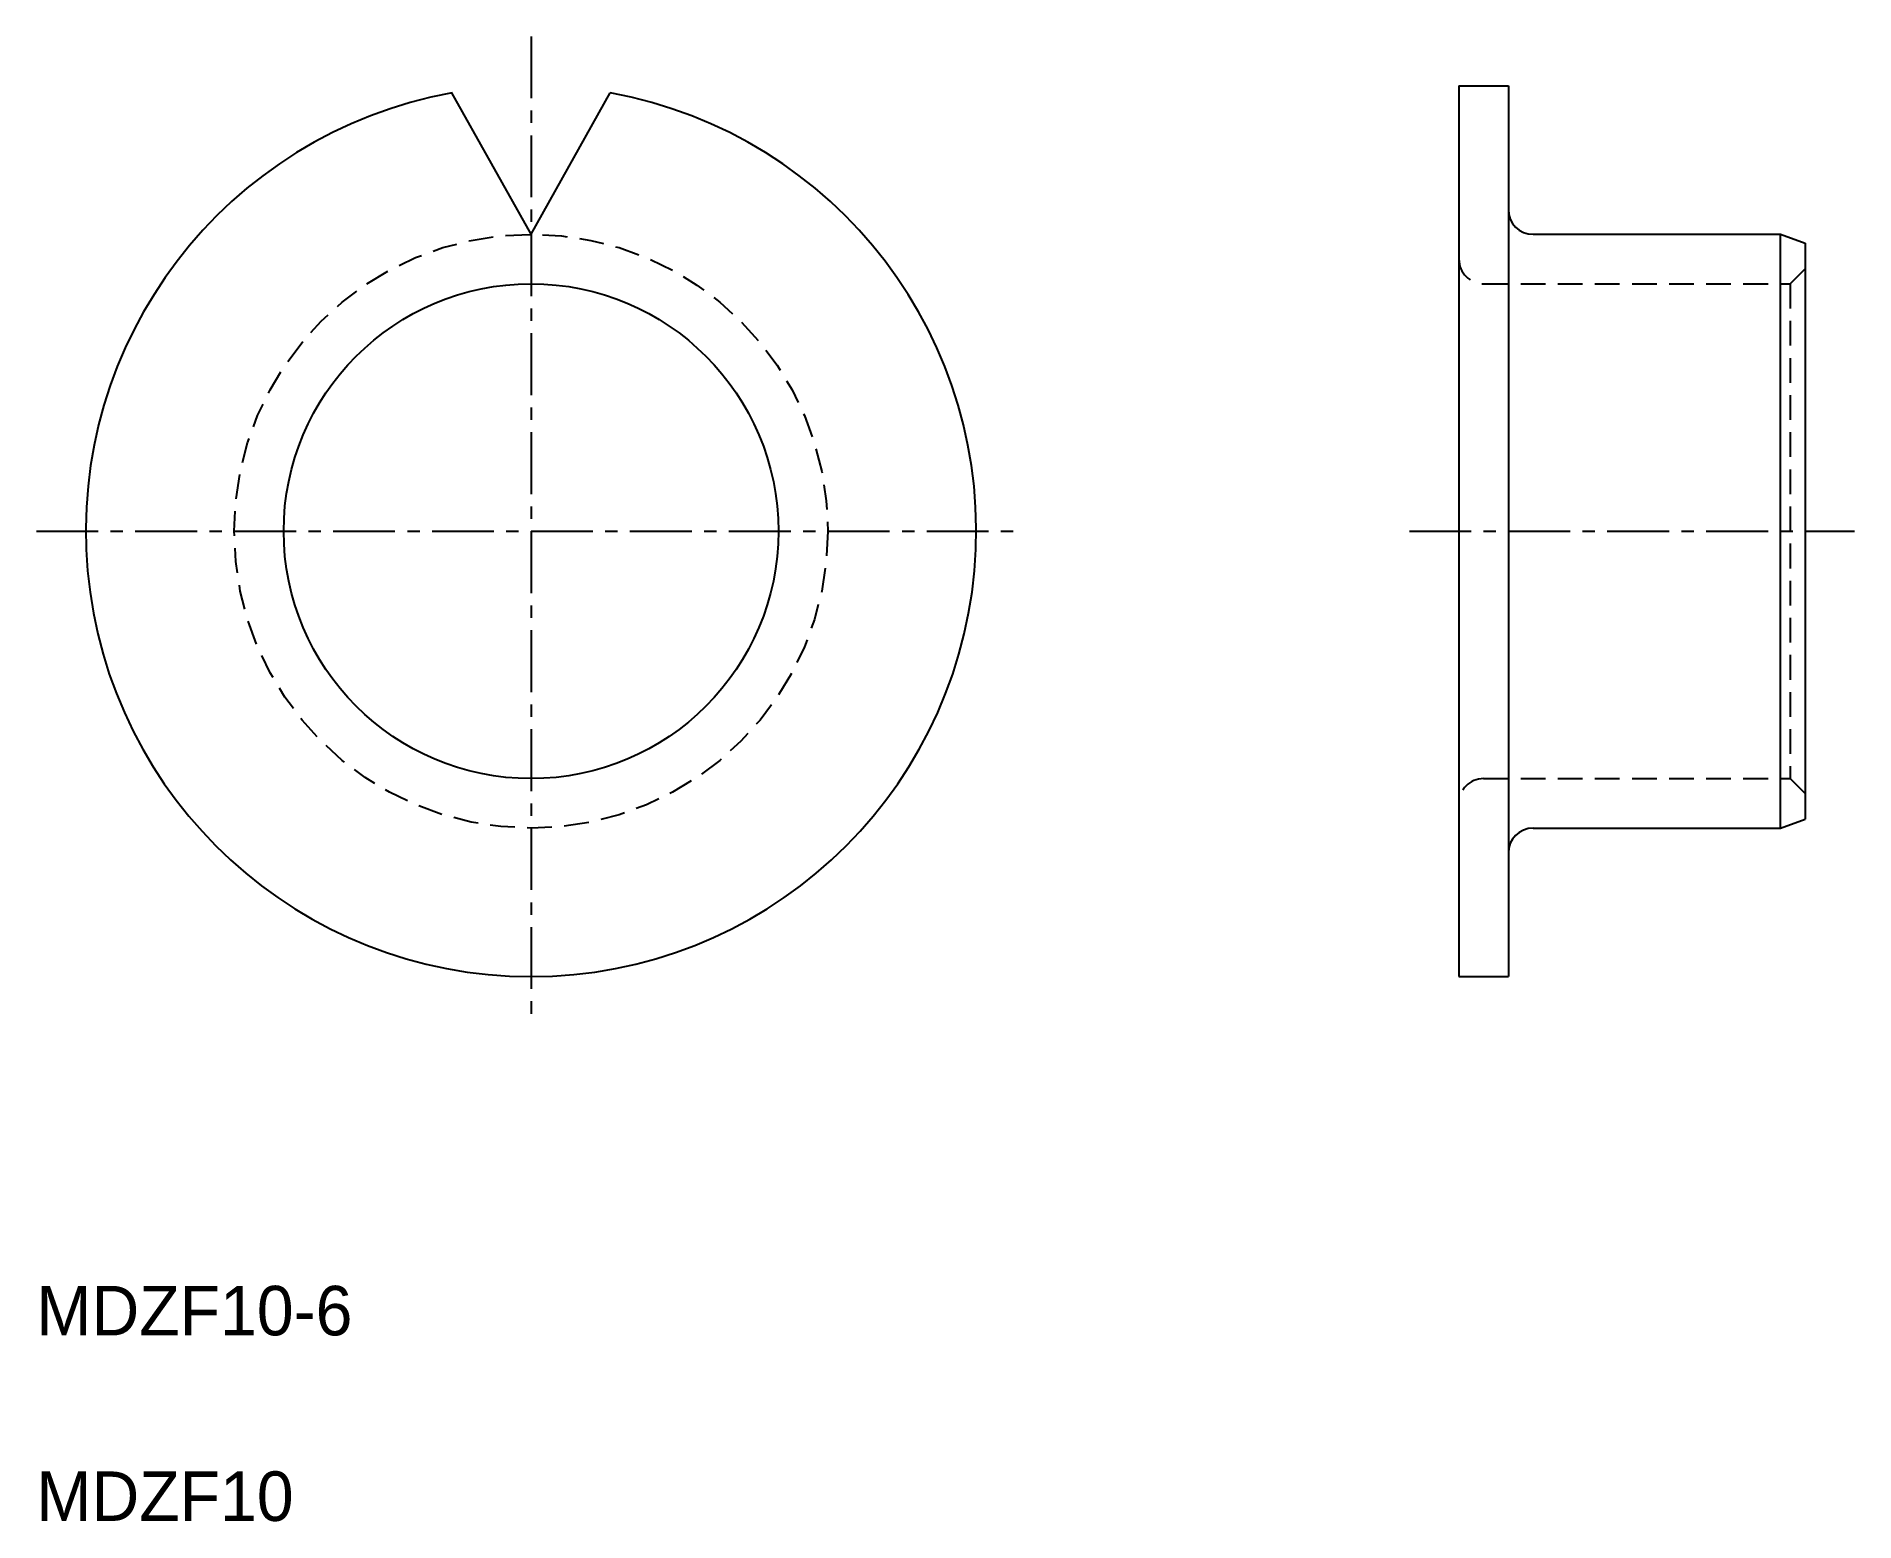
# Model space of a CAD drawing. Extents: x 10 to 46.8, y 10 to 40.
import ezdxf

# ---------------------------------------------------------------- set-up
doc = ezdxf.new("R2010")
doc.units = 0
doc.linetypes.add('CENTER', pattern=[2, 1.25, -0.25, 0.25, -0.25])
doc.linetypes.add('DASHED', pattern=[0.75, 0.5, -0.25])
doc.layers.get('0').update_dxf_attribs({"linetype": 'CONTINUOUS'})
doc.layers.add('CENTER', color=1, linetype='CENTER')

msp = doc.modelspace()

# ---------------------------------------------------------------- linework, layer by layer
at = {"color": 7, "linetype": 'CONTINUOUS'}
for p, q in [((38.757, 39), (38.757, 21)), ((38.757, 39), (39.757, 39)), ((39.757, 39), (39.757, 21)), ((20, 36), (18.402, 38.857)), ((20, 36), (21.598, 38.857)), ((40.257, 36), (45.257, 36)), ((45.257, 24), (45.257, 36)), ((45.257, 36), (45.757, 35.818)), ((45.757, 35.818), (45.757, 24.182)), ((38.757, 34.5), (38.757, 34.5)), ((38.757, 30), (38.758, 30)), ((40.257, 24), (45.257, 24)), ((45.257, 24), (45.757, 24.182)), ((38.757, 21), (39.757, 21))]:
    msp.add_line(p, q, dxfattribs=at)
at = {"color": 3, "linetype": 'DASHED'}
for p, q in [((45.457, 35), (45.757, 35.3)), ((39.257, 35), (45.457, 35)), ((45.457, 35), (45.457, 25)), ((39.257, 25), (45.457, 25)), ((45.457, 25), (45.757, 24.7))]:
    msp.add_line(p, q, dxfattribs=at)
msp.add_circle((20, 30), 6, dxfattribs=at)
at = {"color": 7, "linetype": 'CONTINUOUS'}
msp.add_circle((20, 30), 5, dxfattribs=at)
for centre, radius, start, end in [((20, 30), 9, 100.2251, 79.7749), ((40.257, 36.5), 0.5, 180, 270), ((40.257, 23.5), 0.5, 90, 180)]:
    msp.add_arc(centre, radius, start, end, dxfattribs=at)
at = {"color": 3, "linetype": 'DASHED'}
for centre, start, end in [((39.257, 35.5), 180, 270), ((39.257, 24.5), 90, 180)]:
    msp.add_arc(centre, 0.5, start, end, dxfattribs=at)
at = {"layer": 'CENTER', "color": 1, "linetype": 'CENTER'}
for p, q in [((20, 40), (20, 20)), ((10, 30), (30, 30)), ((37.757, 30), (46.757, 30))]:
    msp.add_line(p, q, dxfattribs=at)

# ---------------------------------------------------------------- texts
at = {"color": 7, "linetype": 'CONTINUOUS'}
for s, p in [('MDZF10-6', (10, 13.75)), ('MDZF10', (10, 10))]:
    msp.add_text(s, height=1, dxfattribs=at).set_placement(p)

doc.saveas('drawing.dxf')
